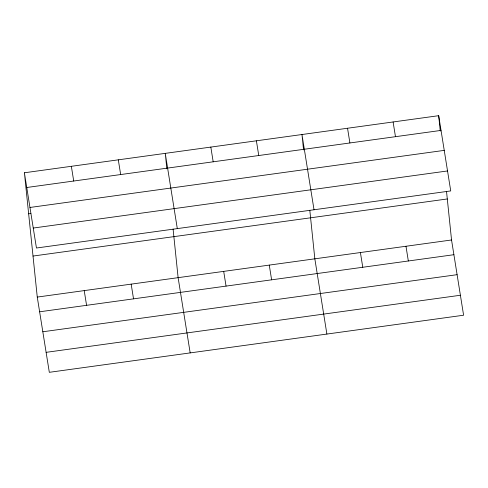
<?xml version="1.0" encoding="UTF-8"?>
<svg xmlns="http://www.w3.org/2000/svg" width="488" height="488" viewBox="0 0 488 488"><rect width="100%" height="100%" fill="white"/><g stroke="black" fill="none" stroke-linecap="round" stroke-linejoin="round"><path stroke-width="0.73" d="M24.4 172.776L438.681 115.686L450.735 190.924L36.454 248.02L24.4 172.776L37.265 297.076L49.318 372.314L463.6 315.224L451.546 239.98L446.52 191.418M26.761 187.496L441.036 130.406M29.957 207.467L444.239 150.377M28.646 213.793L30.884 213.488M33.251 228.049L447.533 170.952M33.019 256.054L447.301 198.964M37.265 297.076L451.546 239.98M39.626 311.795L453.907 254.706M42.822 331.767L457.103 274.677M46.122 352.342L460.404 295.252M393.108 121.963L395.469 136.689M405.979 246.263L408.334 260.982M347.541 128.246L349.896 142.966M360.406 252.54L362.767 267.265M314.022 209.767L301.968 134.523L303.56 149.907M326.887 334.06L314.833 258.823L309.807 210.261M256.395 140.806L258.756 155.526M269.266 265.1L271.621 279.825M210.828 147.083L213.183 161.809M223.693 271.383L226.054 286.102M177.309 228.61L165.255 153.366L166.847 168.75M190.174 352.903L178.12 277.66L173.094 229.098M118.303 159.838L120.664 174.558M131.168 284.132L133.529 298.851M71.352 166.304L73.712 181.03M84.217 290.604L86.577 305.323M438.681 115.686L440.274 131.065"/></g></svg>
